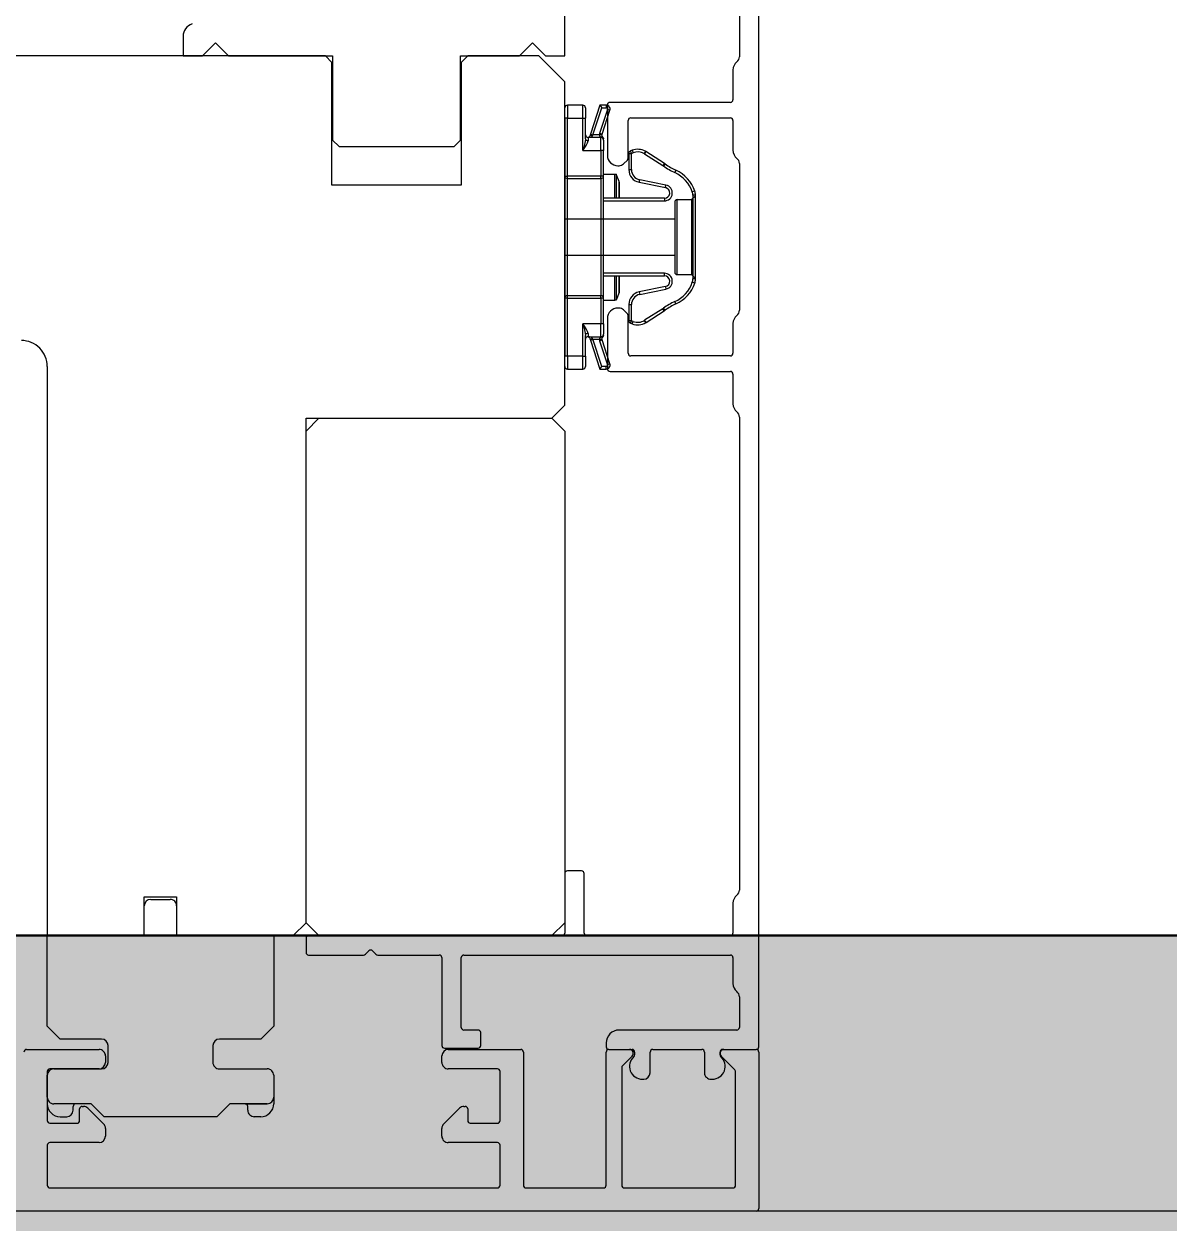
# Model space of a CAD drawing. Header units: centimetres. Extents: x 0.3 to 84.3, y 0.3 to 59.7.
# Drawn here: x 52.6664 to 52.8434, y 16.0696 to 16.2549 of the extents above; entities that cross this region are included whole.
import ezdxf

# ---------------------------------------------------------------- set-up
doc = ezdxf.new("R2010")
doc.units = ezdxf.units.CM
for name, pattern in [('AUSGEZOGEN', [0]), ('LINIE_23', [0.79, 0.4, -0.13, 0, -0.13, 0, -0.13]), ('PHANTOM', [63.50000000000001, 31.75, -6.35, 6.35, -6.35, 6.35, -6.35]), ('PUNKT', [6.35, 0, -6.35]), ('RAND', [44.449999999999996, 12.7, -6.35, 12.7, -6.35, 0, -6.35]), ('VERDECKT', [9.524999999999999, 6.35, -3.175])]:
    doc.linetypes.add(name, pattern=pattern)
for name, color, linetype, lineweight in [('Bauachsen grob', 7, 'RAND', 25), ('Bodenplatte', 7, 'AUSGEZOGEN', 35), ('Decke', 7, 'AUSGEZOGEN', 35), ('Fenster', 7, 'AUSGEZOGEN', 35), ('Wand Beton bewehrt', 7, 'AUSGEZOGEN', 35)]:
    doc.layers.add(name, color=color, linetype=linetype, lineweight=lineweight)

msp = doc.modelspace()

# ---------------------------------------------------------------- hatches: boundary and pattern name
at = {"layer": 'Bodenplatte', "linetype": 'AUSGEZOGEN', "lineweight": 25, "true_color": 0xe0ffe0}
msp.add_hatch(color=254, dxfattribs=at).paths.add_polyline_path([(31.65999929904939, 16.11399973863363), (31.65999929904939, 15.95399974220991), (62.71999860480428, 15.95399974220991), (62.71999860480428, 16.11399973863363)])

# ---------------------------------------------------------------- linework, layer by layer
at = {"layer": 'Bauachsen grob', "color": 32, "linetype": 'LINIE_23', "lineweight": 50, "true_color": 0xc36e14}
msp.add_line((21.96399951577186, 16.11399973863363), (72.41599838808173, 16.11399973863363), dxfattribs=at)
at = {"layer": 'Bodenplatte', "color": 92, "linetype": 'VERDECKT', "lineweight": 35, "true_color": 0x00c600}
msp.add_line((62.71999860480428, 16.11399973863363), (31.65999929904939, 16.11399973863363), dxfattribs=at)
at = {"layer": 'Decke', "color": 92, "linetype": 'PHANTOM', "lineweight": 35, "true_color": 0x00c600}
msp.add_line((31.65999929904939, 16.11399973863363), (62.71999860480428, 16.11399973863363), dxfattribs=at)
at = {"layer": 'Fenster', "color": 7, "linetype": 'AUSGEZOGEN', "lineweight": 25}
for p, q in [((52.74999725111829, 16.24999901533592), (52.74999732069445, 16.28999901444177)), ((52.77999690115323, 16.09679896631606), (52.77999723651041, 16.28959896230154)), ((52.77697950996814, 16.27659896784108), (52.77699716739033, 16.24987359151151)), ((52.69099725772072, 16.25303670904619), (52.69099725243713, 16.24999911796076)), ((52.69399725237004, 16.24999911274253), (52.69599725580415, 16.25199910921901)), ((52.69599725580415, 16.25199910921901), (52.69799725228063, 16.24999910578495)), ((52.74299725127474, 16.2499990275117), (52.74499725470886, 16.25199902398822)), ((52.74499725470886, 16.25199902398822), (52.74699725118534, 16.24999902055415)), ((52.71299725194535, 16.2499990797021), (52.63399725438892, 16.24999921729637)), ((52.69099725243713, 16.24999911796076), (52.69399725237004, 16.24999911274253)), ((52.69799725228063, 16.24999910578495), (52.71409725192074, 16.24999907778052)), ((52.71399725018358, 16.24899907798499), (52.71299725194535, 16.2499990797021)), ((52.71409725192074, 16.24999907778052), (52.71409722930849, 16.23699907807109)), ((52.73389722886592, 16.23699904363089), (52.73389725147818, 16.24999904334027)), ((52.73389725147818, 16.24999904334027), (52.74299725127474, 16.2499990275117)), ((52.73499725145361, 16.2499990414352), (52.73399724973653, 16.24899904319691)), ((52.74599725143811, 16.24999902224581), (52.73499725145361, 16.2499990414352)), ((52.74999724439108, 16.24599901535735), (52.74599725143811, 16.24999902224581)), ((52.74699725118534, 16.24999902055415), (52.74999725111829, 16.24999901533592)), ((52.71399721713491, 16.22999907840977), (52.71399725018358, 16.24899907798499)), ((52.73399724973653, 16.24899904319691), (52.73399721668783, 16.22999904362164)), ((52.77599716385753, 16.2478242031389), (52.77599715587763, 16.24322420324175)), ((52.74999715742086, 16.19599901636043), (52.74999724439108, 16.24599901535735)), ((52.75039715645872, 16.24239092779785), (52.75039715297062, 16.24039092784256)), ((52.75279715640505, 16.24239092361213), (52.75039715645872, 16.24239092779785)), ((52.75279715291696, 16.24039092365684), (52.75279715640505, 16.24239092361213)), ((52.75542321486657, 16.24239091903214), (52.75396746430354, 16.23791462893451)), ((52.7563971563246, 16.24239091733353), (52.75542321486657, 16.24239091903214)), ((52.75542321486657, 16.24239091903214), (52.75571375047934, 16.24199091853443)), ((52.7563971563246, 16.24239091733353), (52.75639715562698, 16.24199091734249)), ((52.75659714667974, 16.24242423699407), (52.75659713310542, 16.2346242372119)), ((52.77559715519268, 16.24282420394457), (52.75699714736636, 16.24282423628884)), ((52.74999715297955, 16.24039092854023), (52.74999715577003, 16.24199092850445)), ((52.75319715569853, 16.24199092292342), (52.75319715290802, 16.24039092295925)), ((52.75434785402787, 16.2377909210105), (52.75571375047934, 16.24199091853443)), ((52.75658735014034, 16.24172906338491), (52.75537857599061, 16.23801220151713)), ((52.75571375047934, 16.24199091853443), (52.75639715562698, 16.24199091734249)), ((52.75575896571494, 16.23788849359312), (52.75696773986466, 16.24160535546089)), ((52.75696773986466, 16.24160535546089), (52.75658735014034, 16.24172906338491)), ((52.74999715297955, 16.24039092854023), (52.74999713732376, 16.23141428959189)), ((52.75039715297062, 16.24039092784256), (52.74999715297955, 16.24039092854023)), ((52.75039713731481, 16.23141428889431), (52.75039715297062, 16.24039092784256)), ((52.75039715297062, 16.24039092784256), (52.75279715291696, 16.24039092365684)), ((52.75279714419666, 16.23539092376859), (52.75279715291696, 16.24039092365684)), ((52.75279715291696, 16.24039092365684), (52.75319715290802, 16.24039092295925)), ((52.7531971473076, 16.23717977741299), (52.75319715290802, 16.24039092295925)), ((52.7597971322764, 16.23418991706567), (52.75979714244247, 16.24002423151019)), ((52.76019714313118, 16.24042423080369), (52.77559715101813, 16.24042420397214)), ((52.77599715031155, 16.24002420328352), (52.77599714228891, 16.23542420338626)), ((52.71409722930849, 16.23699907807109), (52.71509722754675, 16.23599907635408)), ((52.73289722714885, 16.2359990453927), (52.73389722886592, 16.23699904363089)), ((52.75315466596584, 16.23677771789903), (52.75305705485668, 16.23633128565984)), ((52.7531971473076, 16.23717977741299), (52.75315466596584, 16.23677771789903)), ((52.75351218491321, 16.23654658481646), (52.75359714677868, 16.23688163432508)), ((52.75359714766691, 16.23739092232868), (52.75359714677868, 16.23688163432508)), ((52.75559714762221, 16.23739091884059), (52.75359714766691, 16.23739092232868)), ((52.75396746430354, 16.23791462893451), (52.75388700177399, 16.23766721455359)), ((52.75396746430354, 16.23791462893451), (52.75434785402787, 16.2377909210105)), ((52.75426739171407, 16.2376672138902), (52.75434785402787, 16.2377909210105)), ((52.75533978242463, 16.2377909192805), (52.75434785402787, 16.2377909210105)), ((52.75573956893194, 16.23777785247476), (52.75533978242463, 16.2377909192805)), ((52.75533978242463, 16.2377909192805), (52.75534350784849, 16.23773715101461)), ((52.75534350784849, 16.23773715101461), (52.75537785715971, 16.23765525556018)), ((52.75537785715971, 16.23765525556018), (52.75545895608226, 16.23756746216432)), ((52.75575896571494, 16.23788849359312), (52.75537857599061, 16.23801220151713)), ((52.75545895608226, 16.23756746216432), (52.75559714778406, 16.23748373907092)), ((52.75559714413407, 16.23539091888529), (52.75559714762221, 16.23739091884059)), ((52.75559714778406, 16.23748373907092), (52.75559714762221, 16.23739091884059)), ((52.75559918486112, 16.23748411296775), (52.75570510224291, 16.23749365208633)), ((52.75570510224291, 16.23749365208633), (52.75579205742506, 16.23748529752302)), ((52.75574143159699, 16.23772408421214), (52.75573956893194, 16.23777785247476)), ((52.75575860618118, 16.23764218878769), (52.75574143159699, 16.23772408421214)), ((52.7557991555659, 16.23755439546249), (52.75575860618118, 16.23764218878769)), ((52.75579205742506, 16.23748529752302), (52.75588828482935, 16.23745085641531)), ((52.7558682513438, 16.23747067248965), (52.7557991555659, 16.23755439546249)), ((52.75588828482935, 16.23745085641531), (52.75595284986716, 16.23735952280345)), ((52.75595284986716, 16.23735952280345), (52.75598556514415, 16.2372721183554)), ((52.75598556514415, 16.2372721183554), (52.7559971366347, 16.23717947198007)), ((52.75599714691563, 16.23699091815188), (52.75599714412517, 16.23539091818766)), ((52.75599714691563, 16.23699091815188), (52.75599714723941, 16.23717655861274)), ((52.71509722754675, 16.23599907635408), (52.73289722714885, 16.2359990453927)), ((52.75294376345266, 16.23590489223853), (52.75279714419666, 16.23539092376859)), ((52.75279714419666, 16.23539092376859), (52.75309038166287, 16.23581923052857)), ((52.75279714419666, 16.23539092376859), (52.75559714413407, 16.23539091888529)), ((52.75305705485668, 16.23633128565984), (52.75294376345266, 16.23590489223853)), ((52.75309038166287, 16.23581923052857), (52.75331696360325, 16.23617455814911)), ((52.75331696360325, 16.23617455814911), (52.75351218491321, 16.23654658481646)), ((52.75559714413407, 16.23539091888529), (52.75559713719861, 16.23141427982519)), ((52.75599714412517, 16.23539091818766), (52.75559714413407, 16.23539091888529)), ((52.75599713718967, 16.2314142791276), (52.75599714412517, 16.23539091818766)), ((52.75989714908549, 16.23493367618999), (52.75989714470311, 16.2324209416212)), ((52.75989714908549, 16.23493367618999), (52.76029714907654, 16.23493367549236)), ((52.76041772781663, 16.235405296517), (52.7601577046884, 16.23530858248819)), ((52.76029714907654, 16.23493367549236), (52.7601577046884, 16.23530858248819)), ((52.76029714469419, 16.23242094092357), (52.76029714907654, 16.23493367549236)), ((52.76029714907654, 16.23493367549236), (52.76055717220476, 16.23503038952127)), ((52.76041772781663, 16.235405296517), (52.76055717220476, 16.23503038952127)), ((52.76042806955456, 16.23540917560495), (52.76056958229031, 16.23503504442683)), ((52.76245417259312, 16.23525594491062), (52.76225800148907, 16.23490735218152)), ((52.76254791920748, 16.23519976224484), (52.76233299878055, 16.23486240604889)), ((52.76538979210626, 16.23338928256804), (52.76254791920748, 16.23519976224484)), ((52.7590900239888, 16.23331712611217), (52.75967997449814, 16.2339070745637)), ((52.76233299878055, 16.23486240604889), (52.76517487167937, 16.23305192637208)), ((52.76538979210626, 16.23338928256804), (52.76517487167937, 16.23305192637208)), ((52.76552325955824, 16.23329641742525), (52.7652816456409, 16.2329776342579)), ((52.7769971386923, 16.2333748115349), (52.77699709910939, 16.21067359234872)), ((52.74999713732376, 16.23141428959189), (52.74999710445399, 16.21256753963016)), ((52.74999713732376, 16.23141428959189), (52.75039713731481, 16.23141428889431)), ((52.75559713719861, 16.23141427982519), (52.75039713731481, 16.23141428889431)), ((52.75039713668273, 16.23105185139503), (52.75039713731481, 16.23141428889431)), ((52.75599713718967, 16.2314142791276), (52.75559713719861, 16.23141427982519)), ((52.7555971365665, 16.23105184232595), (52.75559713719861, 16.23141427982519)), ((52.75599710431987, 16.21256752916588), (52.75599713718967, 16.2314142791276)), ((52.75599713775934, 16.23174091826923), (52.7577475378846, 16.23174091521646)), ((52.75774753134434, 16.22799088661932), (52.7577475378846, 16.23174091521646)), ((52.75778419578231, 16.23174091515248), (52.7578371493098, 16.23174091506012)), ((52.7578371493098, 16.23174091506012), (52.75789045202283, 16.23174091496722)), ((52.75789045202283, 16.23174091496722), (52.75791826568737, 16.2317409149187)), ((52.75793547640455, 16.23174091488864), (52.75793546986431, 16.22799088629159)), ((52.75793547640455, 16.23174091488864), (52.75796037343434, 16.2317409148452)), ((52.75838507419507, 16.23057405276314), (52.75796037343434, 16.2317409148452)), ((52.75819713027919, 16.23302423445721), (52.75838291671262, 16.23302423413316)), ((52.75989714470311, 16.2324209416212), (52.76029714469419, 16.23242094092357)), ((52.76717382226634, 16.23232008747391), (52.76701080657324, 16.23195481240401)), ((52.73399721668783, 16.22999904362164), (52.71399721713491, 16.22999907840977)), ((52.75039710507714, 16.21292997643182), (52.75039713668273, 16.23105185139503)), ((52.75039713668273, 16.23105185139503), (52.7555971365665, 16.23105184232595)), ((52.7555971365665, 16.23105184232595), (52.75559710496088, 16.2129299673627)), ((52.75838506968989, 16.22799088550737), (52.75838507419507, 16.23057405276314)), ((52.75839713555133, 16.23050564871492), (52.75839713116545, 16.22799088548637)), ((52.76149840538043, 16.23046108946306), (52.76157815323602, 16.23085305919708)), ((52.76149840538043, 16.23046108946306), (52.76556260925688, 16.22963421045747)), ((52.7656423571125, 16.23002618019146), (52.76157815323602, 16.23085305919708)), ((52.76556260925688, 16.22963421045747), (52.7656423571125, 16.23002618019146)), ((52.76539713100896, 16.22799087327794), (52.75599713121909, 16.22799088967213)), ((52.75599713052143, 16.22759088968105), (52.76539713031133, 16.22759087328696)), ((52.76539713100896, 16.22799087327794), (52.76539713031133, 16.22759087328696)), ((52.76739711038434, 16.21619085139633), (52.76739713061541, 16.22779085113703)), ((52.76739713061541, 16.22779085113703), (52.76959713056625, 16.2277908473001)), ((52.76959713056625, 16.2277908473001), (52.76959711033519, 16.2161908475594)), ((52.76959713056625, 16.2277908473001), (52.77019713159923, 16.22839084624025)), ((52.77009361493825, 16.22910364283976), (52.76971431830651, 16.22897662292798)), ((52.76979713174369, 16.22846854049044), (52.7697971091488, 16.21551316999235)), ((52.77019713173475, 16.22846853979281), (52.76979713174369, 16.22846854049044)), ((52.77019710913986, 16.21551316929472), (52.77019713173475, 16.22846853979281)), ((52.76699712992675, 16.22739085184362), (52.76699711109092, 16.21659085208499)), ((52.74999712577219, 16.22479088155065), (52.76699712539219, 16.22479085190171)), ((52.74999711600548, 16.21919088167584), (52.76699711562546, 16.2191908520269)), ((52.76539711077795, 16.2163909022182), (52.75599711098806, 16.21639091861234)), ((52.76539711008033, 16.21599090222717), (52.76539711077795, 16.2163909022182)), ((52.75599711029045, 16.21599091862131), (52.76539711008033, 16.21599090222717)), ((52.7577475038755, 16.21224091565232), (52.75774751041571, 16.2159909155685)), ((52.75793544893567, 16.21599091524072), (52.75793544239545, 16.21224091532454)), ((52.75838504425609, 16.21340777588184), (52.75838504876123, 16.2159909144566)), ((52.75839711023682, 16.21599091443555), (52.75839710585097, 16.21347617988795)), ((52.76739711038434, 16.21619085139633), (52.76959711033519, 16.2161908475594)), ((52.76959711033519, 16.2161908475594), (52.77019710927532, 16.21559084652636)), ((52.77009357862269, 16.21487803225396), (52.76971428473505, 16.21500506035973)), ((52.77019710913986, 16.21551316929472), (52.7697971091488, 16.21551316999235)), ((52.75039710444504, 16.21256753893254), (52.75039710507714, 16.21292997643182)), ((52.75559710496088, 16.2129299673627), (52.75039710507714, 16.21292997643182)), ((52.7555971043288, 16.21256752986342), (52.75559710496088, 16.2129299673627)), ((52.75838504425609, 16.21340777588184), (52.75796033942525, 16.21224091528111)), ((52.76556277441897, 16.21434565944265), (52.76149837583204, 16.21351875558626)), ((52.76149837583204, 16.21351875558626), (52.7615781223204, 16.21312678557415)), ((52.7615781223204, 16.21312678557415), (52.76564252090736, 16.21395368943045)), ((52.76556277441897, 16.21434565944265), (52.76564252090736, 16.21395368943045)), ((52.74999710445399, 16.21256753963016), (52.74999708879825, 16.20359092936279)), ((52.75039710444504, 16.21256753893254), (52.74999710445399, 16.21256753963016)), ((52.75039708878931, 16.2035909286652), (52.75039710444504, 16.21256753893254)), ((52.75039710444504, 16.21256753893254), (52.7555971043288, 16.21256752986342)), ((52.7555971043288, 16.21256752986342), (52.75559709739338, 16.20859091948433)), ((52.75599710431987, 16.21256752916588), (52.7555971043288, 16.21256752986342)), ((52.75599709738444, 16.20859091878674), (52.75599710431987, 16.21256752916588)), ((52.75599710375023, 16.21224091870513), (52.7577475038755, 16.21224091565232)), ((52.75783711530069, 16.21224091549602), (52.75778416177319, 16.21224091558842)), ((52.75789041801374, 16.21224091540308), (52.75783711530069, 16.21224091549602)), ((52.75791823167829, 16.21224091535455), (52.75789041801374, 16.21224091540308)), ((52.75796033942525, 16.21224091528111), (52.75793544239547, 16.21224091532454)), ((52.75838287844572, 16.21102423450571), (52.75819709201227, 16.21102423482798)), ((52.7598971083186, 16.2115589090135), (52.75989710393963, 16.2090481348178)), ((52.7598971083186, 16.2115589090135), (52.76029710830964, 16.21155890831592)), ((52.76029710393067, 16.20904813412022), (52.76029710830964, 16.21155890831592)), ((52.76516971519683, 16.21092596845993), (52.7623442069144, 16.20912592808941)), ((52.76538463444698, 16.21058861151428), (52.76516971519683, 16.21092596845993)), ((52.76551908643447, 16.21068222262393), (52.76527727678681, 16.21100085734761)), ((52.76717379814241, 16.21166168714713), (52.76701078429035, 16.21202696303863)), ((52.75659708927242, 16.20942423763936), (52.75659707571205, 16.20162423785719)), ((52.75967993316, 16.21014138956293), (52.759089984703, 16.21073134006674)), ((52.75979707982393, 16.20402423220885), (52.75979708995432, 16.20985854665342)), ((52.76029710393067, 16.20904813412022), (52.75989710393963, 16.2090481348178)), ((52.76015760296463, 16.20867324817314), (52.76029710393067, 16.20904813412022)), ((52.76055729971216, 16.20895131117132), (52.76029710393067, 16.20904813412022)), ((52.76041779874608, 16.20857642522429), (52.76055729971216, 16.20895131117132)), ((52.76042793622418, 16.20857262163658), (52.76056946468589, 16.20894674686611)), ((52.76252164451009, 16.20876527016189), (52.76231422159082, 16.20910728730392)), ((52.76255912616456, 16.20878857114376), (52.7623442069144, 16.20912592808941)), ((52.76255912616456, 16.20878857114376), (52.76538463444698, 16.21058861151428)), ((52.75279708873568, 16.20359092447948), (52.75279709745595, 16.20859092436772)), ((52.75559709739338, 16.20859091948433), (52.75279709745595, 16.20859092436772)), ((52.7530681509679, 16.20819573652875), (52.75279709745595, 16.20859092436772)), ((52.75279709745595, 16.20859092436772), (52.75293262372948, 16.20811669929185)), ((52.75293262372948, 16.20811669929185), (52.75305692179125, 16.20765089493016)), ((52.75305692179125, 16.20765089493016), (52.75316274522304, 16.20715673500968)), ((52.75331674803929, 16.20780756597442), (52.7530681509679, 16.20819573652875)), ((52.75316274522304, 16.20715673500968), (52.75319709432716, 16.20680206932807)), ((52.75352839590834, 16.20739576582533), (52.75331674803929, 16.20780756597442)), ((52.75359709483817, 16.20710021102073), (52.75352839590834, 16.20739576582533)), ((52.75359709483817, 16.20710021102073), (52.75359709394996, 16.20659092301717)), ((52.75559709390527, 16.20659091952902), (52.75559709739338, 16.20859091948433)), ((52.75599709738444, 16.20859091878674), (52.75559709739338, 16.20859091948433)), ((52.75599709738444, 16.20859091878674), (52.75599709459394, 16.20699091882247)), ((52.76015760296463, 16.20867324817314), (52.76041779874608, 16.20857642522429)), ((52.77599709567286, 16.20862420397607), (52.77599708769301, 16.20402420407891)), ((52.75319708872674, 16.20359092378185), (52.75319709432716, 16.20680206932807)), ((52.75359709394996, 16.20659092301717), (52.75559709390527, 16.20659091952902)), ((52.75388694709331, 16.20631462978122), (52.75396740875986, 16.20606721511968)), ((52.75396740875986, 16.20606721511968), (52.75434779891571, 16.20619092171683)), ((52.75396740875986, 16.20606721511968), (52.75542314370907, 16.20159091994415)), ((52.75434779891571, 16.20619092171683), (52.75426733703341, 16.20631462911779)), ((52.75434779891571, 16.20619092171683), (52.75533972731242, 16.20619091998683)), ((52.75571368071709, 16.2019909194285), (52.75434779891571, 16.20619092171683)), ((52.7553434572006, 16.20624470913986), (52.75533972731242, 16.20619091998683)), ((52.75533972731242, 16.20619091998683), (52.75573951386534, 16.20620398539809)), ((52.75537783775346, 16.20632663827146), (52.7553434572006, 16.20624470913986)), ((52.75545106286925, 16.20640790291209), (52.75537783775346, 16.20632663827146)), ((52.75537852010654, 16.20596963761487), (52.75575891026239, 16.2060933442121)), ((52.75537852010654, 16.20596963761487), (52.75658728129144, 16.20225277153076)), ((52.75553505430737, 16.20646613365371), (52.75545106286925, 16.20640790291209)), ((52.75559709374338, 16.20649809929865), (52.75553505430737, 16.20646613365371)), ((52.75559709390527, 16.20659091952902), (52.75559709374338, 16.20649809929865)), ((52.75570505056559, 16.2064881859189), (52.75559913091666, 16.206497725377)), ((52.75579200376436, 16.20649654024296), (52.75570505056559, 16.2064881859189)), ((52.75573951386534, 16.20620398539809), (52.75574137885632, 16.20625777455435)), ((52.75574137885632, 16.20625777455435), (52.75575856920418, 16.20633970371596)), ((52.75575856920418, 16.20633970371596), (52.75579518183295, 16.20642096842039)), ((52.7569676714473, 16.20237647812797), (52.75575891026239, 16.2060933442121)), ((52.75588823090332, 16.20653098093881), (52.75579200376436, 16.20649654024296)), ((52.75579518183295, 16.20642096842039), (52.75583717760281, 16.20647919923527)), ((52.75583717760281, 16.20647919923527), (52.75586819734852, 16.2065111649341)), ((52.75586819734869, 16.20651116493428), (52.75588823090332, 16.20653098093881)), ((52.75595681386969, 16.20663034533181), (52.75588823090332, 16.20653098093881)), ((52.75599208659008, 16.20674218336117), (52.75595681386969, 16.20663034533181)), ((52.75599708365532, 16.20680236499434), (52.75599208659008, 16.20674218336117)), ((52.75599709427016, 16.20680527836171), (52.75599709459394, 16.20699091882247)), ((52.74999708600777, 16.20199092939857), (52.74999708879825, 16.20359092936279)), ((52.75039708878931, 16.2035909286652), (52.74999708879825, 16.20359092936279)), ((52.75039708878931, 16.2035909286652), (52.75039708530122, 16.2015909287099)), ((52.75279708873568, 16.20359092447948), (52.75039708878931, 16.2035909286652)), ((52.75279708524758, 16.20159092452419), (52.75279708873568, 16.20359092447948)), ((52.75279708873568, 16.20359092447948), (52.75319708872674, 16.20359092378185)), ((52.75319708872674, 16.20359092378185), (52.75319708593624, 16.20199092381759)), ((52.77559708700804, 16.20362420478173), (52.76019707912107, 16.20362423152397)), ((52.66999716976872, 16.20199915558328), (52.66999701634756, 16.11399915755033)), ((52.75039708530122, 16.2015909287099), (52.75279708524758, 16.20159092452419)), ((52.75542314370907, 16.20159091994415), (52.75571368071709, 16.2019909194285)), ((52.75542314370907, 16.20159091994415), (52.7563970851671, 16.20159091824553)), ((52.75639708586472, 16.20199091823661), (52.75571368071709, 16.2019909194285)), ((52.7563970851671, 16.20159091824553), (52.75639708586472, 16.20199091823661)), ((52.7569676714473, 16.20237647812797), (52.75658728129144, 16.20225277153076)), ((52.75699707500713, 16.20122423717085), (52.77559708283346, 16.20122420480935)), ((52.77599708212691, 16.20082420412063), (52.77599707410424, 16.19622420422348)), ((52.74799715398675, 16.19399901988764), (52.74999715742086, 16.19599901636043)), ((52.77699707050762, 16.19417481237207), (52.77699694331117, 16.12104836128601)), ((52.70999701904164, 16.11599908779922), (52.70999715471521, 16.19399908605569)), ((52.70999715135737, 16.19199908608029), (52.71199715479148, 16.19399908255677)), ((52.70999715471521, 16.19399908605569), (52.74799715398675, 16.19399901988764)), ((52.71199715479148, 16.19399908255677), (52.74799715398675, 16.19399901993825)), ((52.74799715398675, 16.19399901993825), (52.74999715046324, 16.19199901650409)), ((52.70999701916262, 16.11599908777916), (52.70999715135737, 16.19199908608029)), ((52.74999715046324, 16.19199901650409), (52.74999701826849, 16.11599901820296)), ((52.75259694866406, 16.12399901350182), (52.75039694871322, 16.12399901732852)), ((52.74999694802636, 16.12359901803325), (52.74999693202383, 16.11439901823892)), ((52.75299693195681, 16.11439901302065), (52.75299694795932, 16.12359901281502)), ((52.68499701601226, 16.11399913138949), (52.68499702647659, 16.11999913125538)), ((52.68499702647659, 16.11999913125538), (52.68999702636633, 16.11999912253514)), ((52.68999702636633, 16.11999912253514), (52.68999701612197, 16.11399912266925)), ((52.68499701584734, 16.11399913138949), (52.68499702384864, 16.11859913128065)), ((52.68599702556567, 16.11959912951889), (52.68749702553214, 16.11959912690977)), ((52.68749702553214, 16.11959912690977), (52.68899702549862, 16.11959912430062)), ((52.68999702373689, 16.11859912258361), (52.68999701573559, 16.11399912269244)), ((52.77599693977835, 16.11899897291337), (52.77599693179933, 16.11439897301625)), ((52.70799701560753, 16.11399909132652), (52.70999701904164, 16.11599908779922)), ((52.71199701563911, 16.11399908434501), (52.70999701916262, 16.11599908777916)), ((52.74999701826849, 16.11599901820296), (52.7479970148344, 16.11399902172648)), ((52.66999699182566, 16.0999991578326), (52.66999701618266, 16.11399915750426)), ((52.66999701634756, 16.11399915755033), (52.68499701601226, 16.11399913138949)), ((52.66999701618266, 16.11399915750426), (52.68499701584734, 16.11399913138949)), ((52.68999701612197, 16.11399912266925), (52.70799701560753, 16.11399909132652)), ((52.68999701573559, 16.11399912269244), (52.70499701540032, 16.1139990966251)), ((52.70499701540032, 16.1139990966251), (52.70499699105397, 16.09999909695344)), ((52.70999693152649, 16.11359908783293), (52.70999692769981, 16.11139908788209)), ((52.74959693133702, 16.1139990189436), (52.71039693221329, 16.1139990871282)), ((52.7479970148344, 16.11399902172648), (52.71199701563911, 16.11399908434501)), ((52.77559693111249, 16.11399897371907), (52.75339693125211, 16.11399901233381)), ((52.7103969269951, 16.11099908719535), (52.71890697598587, 16.11099907239286)), ((52.71918981889581, 16.11111622918579), (52.71971408519004, 16.11164049365625)), ((52.72027977060234, 16.11164049267227), (52.72080403501738, 16.11111622643343)), ((52.72108687752993, 16.11099906860118), (52.73059684397641, 16.11099905205952)), ((52.73439684389149, 16.11099904544972), (52.77559692589345, 16.11099897378613)), ((52.7309968432717, 16.11059905137268), (52.73099681961582, 16.09699905113262)), ((52.73399682441909, 16.09979904585175), (52.73399684320469, 16.11059904615445)), ((52.77599692518875, 16.11059897309742), (52.77599691820973, 16.10659897318683)), ((52.77699691461311, 16.10454958133542), (52.77699690634989, 16.09979897146723)), ((52.67199698830139, 16.09799915439549), (52.66999699182566, 16.0999991578326)), ((52.70499699105397, 16.09999909695344), (52.70299698762062, 16.09799910047396)), ((52.67839698813588, 16.09799914325577), (52.67199698830139, 16.09799915439549)), ((52.70299698762062, 16.09799910047396), (52.69659698778608, 16.09799911159858)), ((52.7365968236652, 16.09939904133826), (52.73439682371438, 16.09939904516491)), ((52.7369968194817, 16.09699904069612), (52.7369968229605, 16.09899904065142)), ((52.77659690566306, 16.09939897217192), (52.75839690604038, 16.09939900382915)), ((52.66679698585033, 16.09639916487303), (52.67799698559998, 16.09639914539166)), ((52.6793969818502, 16.09439914160794), (52.67939698637264, 16.09699914153876)), ((52.69559698607053, 16.09699911336038), (52.69559698154808, 16.09439911342961)), ((52.73139681891109, 16.09659905044569), (52.73659681879489, 16.09659904140081)), ((52.73199693271671, 16.09639905146396), (52.74319693246636, 16.09639903198263)), ((52.74359693176165, 16.09599903129579), (52.74359689592993, 16.07539903216626)), ((52.75639690260624, 16.09739900735263), (52.75639690156262, 16.09679900736606)), ((52.75639697850624, 16.07539900990173), (52.756397014338, 16.09599900863337)), ((52.75679690085791, 16.09639900667922), (52.76039690077742, 16.0963990004173)), ((52.7567970150248, 16.09639900792864), (52.75999701495326, 16.09639900236253)), ((52.76079690007274, 16.09599899973046), (52.76079689935759, 16.0955878541216)), ((52.763196894453, 16.09279899562749), (52.76319690001908, 16.09599899555592)), ((52.76359690070592, 16.09639899485119), (52.77119690053602, 16.09639898163178)), ((52.77159689983131, 16.09599898094494), (52.77159689426523, 16.09279898101645)), ((52.77399689906252, 16.09558783116146), (52.77399689977767, 16.09599897677031)), ((52.77439690046448, 16.09639897606567), (52.77959690046643, 16.0963989670207)), ((52.77459701462693, 16.09639897777516), (52.77959701451513, 16.09639896907811)), ((52.77999701381043, 16.09599896839136), (52.77999697171683, 16.07179896812436)), ((52.67899698383823, 16.09539914367465), (52.67899698209879, 16.094399143697)), ((52.73099692926026, 16.09439905324808), (52.73099693099965, 16.09539905322568)), ((52.76042127723089, 16.09537473757878), (52.75879700994648, 16.09375047594495)), ((52.77622127331449, 16.09332618281255), (52.7741727487861, 16.09537471446734)), ((52.66999697986483, 16.09299915938291), (52.66999696664541, 16.08539918740458)), ((52.6699969727423, 16.08899915809353), (52.6699969786563, 16.09239915800309)), ((52.67799698038176, 16.09339914545872), (52.67039698055166, 16.09339915867822)), ((52.67099698037333, 16.09339915624137), (52.67839698013314, 16.0933991433697)), ((52.69659697978632, 16.0933991117126), (52.70399697954614, 16.09339909884098)), ((52.70499697778437, 16.09239909712392), (52.70499697187039, 16.08899909721431)), ((52.73959692732861, 16.09339903831151), (52.73199692749849, 16.09339905153102)), ((52.7399969134045, 16.08539906564638), (52.73999692662393, 16.09299903762472)), ((52.75879700994648, 16.09375047594495), (52.75879697802586, 16.0753990057272)), ((52.7763969780592, 16.07539897511365), (52.77639700850389, 16.09290191844762)), ((52.76199689274043, 16.09179899773713), (52.76219689273593, 16.0917989973892)), ((52.77259689250346, 16.09179897929944), (52.77279689249903, 16.09179897895151)), ((52.6699969727423, 16.08899915807911), (52.66999697100292, 16.08799915811587)), ((52.70499697187039, 16.0889990971999), (52.70499697013098, 16.08799909723666)), ((52.67439697085977, 16.08799915046252), (52.67099697098055, 16.08799915637647)), ((52.6739969708687, 16.08799915115829), (52.67099697098055, 16.08799915637647)), ((52.67399696912931, 16.08699915118065), (52.67399697017294, 16.08759915116721)), ((52.67679697080611, 16.08799914628789), (52.6739969708687, 16.08799915115829)), ((52.67499696648886, 16.08539917870758), (52.67499696961973, 16.08719915083002)), ((52.67539697030656, 16.08759915012529), (52.67558275670831, 16.0875991498021)), ((52.67628986296424, 16.08730625535991), (52.67870407234984, 16.08489203757572)), ((52.67879696728262, 16.08599914285383), (52.67679697080611, 16.08799914628789)), ((52.69819697032779, 16.08799910906464), (52.69619696689369, 16.08599911258811)), ((52.70099697026518, 16.08799910419435), (52.69819697032779, 16.08799910906464)), ((52.70059697027414, 16.08799910489006), (52.70399697015336, 16.08799909897607)), ((52.70099696852581, 16.0869991042167), (52.70099696956945, 16.08759910420327)), ((52.70399697015336, 16.08799909897607), (52.70099697026518, 16.08799910419435)), ((52.7312898059358, 16.08489194610788), (52.73370402371999, 16.08730615549348)), ((52.73441113099484, 16.08759904747576), (52.73459691739661, 16.08759904715266)), ((52.73499691669191, 16.08719904646582), (52.73499691356103, 16.08539907434342)), ((52.6703969659407, 16.08499918671778), (52.67459696580204, 16.08499917941226)), ((52.6719969674794, 16.08599915468176), (52.67299696741222, 16.0859991529424)), ((52.68749696708815, 16.08599912772102), (52.67879696728262, 16.08599914285383)), ((52.69619696689369, 16.08599911258811), (52.68749696708815, 16.08599912772102)), ((52.70299696669688, 16.08599910076023), (52.70199696676404, 16.08599910249964)), ((52.73539691285632, 16.08499907365659), (52.73959691271767, 16.08499906635112)), ((52.67899696433217, 16.08418493030086), (52.67899696226962, 16.0829991439121)), ((52.73099690943103, 16.08299905346321), (52.73099691149362, 16.08418483985197)), ((52.6699969600356, 16.0815991595981), (52.66999694925131, 16.07539916018632)), ((52.67799696055255, 16.0819991456739), (52.67039696072243, 16.08199915889336)), ((52.73959690749943, 16.08199903852669), (52.73199690766928, 16.08199905174615)), ((52.73999689601042, 16.07539903842813), (52.73999690679472, 16.08159903783985)), ((52.67039694853724, 16.07499915949952), (52.73959689533291, 16.07499903913285)), ((52.74399689522522, 16.07499903147946), (52.75599697781941, 16.07499901060647)), ((52.75919697732117, 16.07499900504041), (52.77599697737234, 16.07499897581834)), ((52.77959697103004, 16.07139896882909), (52.63039686031644, 16.0713992283484)), ((55.69439876117821, 16.07140019806525), (52.77959697103096, 16.07139950398455))]:
    msp.add_line(p, q, dxfattribs=at)
for centre, radius, start, end in [((52.69299725767602, 16.25303670556736), 0.001999999955295141, 107.9999003391942, 179.9999003422677), ((52.7759971674127, 16.24987359324623), 0.000999999977648997, 307.9797730510247, 359.9999006059323), ((52.77759716382174, 16.24782420036326), 0.001599999964234592, 127.979773051197, 179.9999006095993), ((52.7503971557611, 16.24199092780676), 0.0003999999910593043, 89.99990007256746, 179.9999003422677), ((52.75279715570747, 16.24199092362104), 0.000399999991059303, 359.9999003422677, 89.99990007154969), ((52.75639715527817, 16.24179091734694), 0.0005999999865889515, 341.9847682079691, 89.99990007324598), ((52.75699714667078, 16.24242423629775), 0.0003999999910625775, 89.99990036568738, 179.9999002691513), ((52.77559715588662, 16.24322420393554), 0.0003999999910534824, 269.9999006058828, 359.9999006059323), ((52.75639715527817, 16.24179091734694), 0.0001999999955296563, 341.9847682085016, 89.99990007256746), ((52.76019714243355, 16.2400242308126), 0.0003999999910607585, 89.99990007256746, 179.999900072004), ((52.77559715032051, 16.24002420398105), 0.0003999999910534824, 359.999900072004, 89.99990007256746), ((52.75359714836455, 16.2377909223197), 0.0003999999910592948, 179.9999003422677, 269.9999000715496), ((52.75350661204968, 16.23779092247758), 0.0003999999910595404, 276.4980075985015, 341.9847682081868), ((52.7561393554393, 16.23776478566896), 0.0007999999821184566, 161.9847682075455, 178.1279848598945), ((52.75559714692461, 16.2369909188495), 0.0003999999910593037, 359.9999003422677, 89.99990007154969), ((52.7561393554393, 16.23776478566896), 0.0003999999910594159, 161.9847682077029, 178.1279848596567), ((52.76029714907656, 16.23493367549235), 0.000399999991059303, 110.4023798472374, 179.9999003422677), ((52.75972050587599, 16.23727983149578), 0.001999999955350348, 290.4023798469804, 290.7188050716464), ((52.76127714596892, 16.23316438853593), 0.002399999946355824, 60.63129839837744, 110.7188050714902), ((52.75972050587622, 16.23727983149514), 0.00239999994573319, 290.40237984701, 290.7188050714627), ((52.76127714596892, 16.23316438853593), 0.001999999955296553, 60.631298398407, 110.7188050715794), ((52.76147331707296, 16.23351298126499), 0.001599999964238309, 57.49990007263109, 60.6312983982296), ((52.76147331707296, 16.23351298126499), 0.001999999955301924, 57.49990007287114, 60.63129839810213), ((52.77759714225313, 16.23542420059574), 0.001599999964235303, 179.999900072004, 232.0200276277386), ((52.75819713306968, 16.23462423442142), 0.001599999964235758, 179.999900072004, 269.9999000730763), ((52.75838291845667, 16.23402423411079), 0.0009999999776555341, 269.9999000733816, 314.9999000729388), ((52.75939713228516, 16.23418991776328), 0.0003999999912807533, 314.9999000706359, 359.999900072004), ((52.76431518997174, 16.23170250158818), 0.001599999964240432, 52.84058075806372, 57.49990007263109), ((52.76431518997174, 16.23170250158818), 0.001999999955300754, 52.8405807580539, 57.49990007281645), ((52.77059715182142, 16.23999086394064), 0.008399999812245445, 232.8405807580707, 245.9496527233374), ((52.77599713871464, 16.23337481327889), 0.0009999999776487524, 359.999900072004, 52.02002762792652), ((52.76189714465844, 16.23242093813305), 0.001999999955296528, 179.9999003422677, 258.4999000728585), ((52.76189714465844, 16.23242093813305), 0.001599999964237213, 179.9999003422677, 258.4999000728035), ((52.77059715182142, 16.23999086394064), 0.00879999980330493, 232.8405807580542, 245.9496527233016), ((52.76497311040954, 16.22738887403092), 0.004999999888241292, 18.5148109009114, 65.94965272335187), ((52.76497311040954, 16.22738887403092), 0.005399999879300608, 18.5148109009368, 65.94965272336137), ((52.75819713555582, 16.23050564906374), 0.0001999999955296517, 359.9999003422677, 19.999900073357), ((52.76539713245654, 16.22882087325937), 0.00122999997250736, 269.9999000731136, 78.49990007285044), ((52.76539713245654, 16.22882087325937), 0.000829999981448055, 269.9999000733768, 78.49990007278957), ((52.76739712991779, 16.22739085114594), 0.0003999999910593034, 89.99990007154969, 179.9999003422677), ((52.76819713177949, 16.2284685432809), 0.001599999964237221, 359.9999003422677, 18.51481090105188), ((52.76819713177949, 16.2284685432809), 0.001999999955296207, 359.9999003422677, 18.51481090105962), ((52.76539710863108, 16.21515994007399), 0.001230962144203016, 281.4999000728409, 89.99990007316933), ((52.767397111082, 16.21659085138735), 0.0003999999910593034, 179.9999003422677, 269.9999000715496), ((52.76539710863108, 16.21515994007399), 0.0008309621531437148, 281.4999000731828, 89.99990007247919), ((52.76497311113975, 16.21659291168193), 0.004999999888241301, 294.0500584963686, 341.4839513233765), ((52.76497311113975, 16.21659291168193), 0.005399999879300607, 294.0500584963343, 341.4839513233875), ((52.76819710918456, 16.2155131727828), 0.001599999964237283, 341.4839513232025, 359.9999003422677), ((52.76819710918456, 16.2155131727828), 0.001999999955296809, 341.4839513232669, 359.9999003422677), ((52.75819710585545, 16.21347618023673), 0.0001999999955296517, 339.9999000720029, 359.9999003422677), ((52.76189710827389, 16.2115589055254), 0.0019999999552967, 101.4999000728473, 179.9999003422677), ((52.76189710827389, 16.2115589055254), 0.001599999964237399, 101.4999000730519, 179.9999003422677), ((52.75819708923664, 16.2094242348637), 0.001599999964235758, 89.99990060588289, 179.9999006095993), ((52.75838287671095, 16.21002423452805), 0.000999999977655421, 44.99990060636367, 89.99990060588289), ((52.76431003819616, 16.21227539624237), 0.001599999964234915, 302.499900073138, 307.1946065937187), ((52.77059708903541, 16.20399089342631), 0.00879999980330475, 114.0500584963378, 127.1946065935274), ((52.77059708903541, 16.20399089342631), 0.008399999812245344, 114.0500584962699, 127.1946065934954), ((52.75939708996304, 16.20985854734726), 0.0003999999912818794, 359.9999006095993, 44.99990060751522), ((52.7602971039307, 16.20904813412021), 0.0003999999910593047, 179.9999003422677, 249.5889732912657), ((52.7597202939156, 16.20670199548885), 0.002399999946458374, 69.27878657516237, 69.58897329089231), ((52.76127710699446, 16.21081737301382), 0.001999999955296506, 249.2787865751694, 301.2355283525457), ((52.76148452991372, 16.21047535587176), 0.001599999964230521, 301.2355283523374, 302.4999000727771), ((52.76431003819616, 16.21227539624232), 0.001999999955298317, 302.4999000729272, 307.1946065935914), ((52.77759709563711, 16.20862420120042), 0.001599999964234592, 127.979773051197, 179.9999006095993), ((52.77599709917988, 16.21067359398475), 0.000999999929488417, 307.9797787049494, 359.9999062596971), ((52.75972029391552, 16.20670199548853), 0.00199999995566532, 69.2787865752355, 69.58897329085771), ((52.76127710699446, 16.21081737301382), 0.002399999946355815, 249.2787865751454, 301.2355283525395), ((52.76148452991372, 16.21047535587176), 0.001999999955287126, 301.2355283526513, 302.4999000729196), ((52.66599716985816, 16.20199916255947), 0.003999999910593032, 359.999900072004, 89.99990007297457), ((52.75359709325235, 16.20619092302607), 0.0003999999910593063, 89.99990007256746, 179.9999003422677), ((52.75350655693749, 16.20619092318401), 0.0003999999910595404, 18.01503193818001, 83.50179254712735), ((52.75613930041824, 16.20621705080925), 0.000799999982118565, 181.8718152857011, 198.01503193818), ((52.75559709460291, 16.20699091952009), 0.0003999999910593015, 269.9999000725674, 359.9999003422677), ((52.75613930041824, 16.20621705080925), 0.000399999991059409, 181.8718152857011, 198.01503193818), ((52.760197079815, 16.2040242315149), 0.0003999999910607585, 179.9999006059324, 269.9999006079184), ((52.77559708770195, 16.20402420477276), 0.0003999999910534824, 269.9999006069006, 359.9999006095993), ((52.75039708599886, 16.20199092870097), 0.0003999999910593039, 179.9999003422677, 269.9999000725674), ((52.75279708594522, 16.2019909245152), 0.0003999999910593043, 269.9999000715496, 359.9999003422677), ((52.75639708621353, 16.20219091823214), 0.0005999999865889543, 269.999900073246, 18.01503193838982), ((52.75639708621353, 16.20219091823214), 0.0001999999955296532, 269.9999000725674, 18.01503193880955), ((52.7569970757031, 16.20162423716187), 0.0003999999910619522, 179.9999004081184, 269.9999003127629), ((52.77559708213585, 16.2008242048183), 0.0003999999910534824, 359.999900072004, 89.99990007154969), ((52.7775970740685, 16.196224201433), 0.001599999964236781, 179.999900072004, 232.0200276277386), ((52.77599707052998, 16.19417481411605), 0.0009999999776602248, 359.9999000792989, 52.02002762753526), ((52.75039694801745, 16.12359901733748), 0.0003999999910589395, 89.99990033718962, 179.9999003422677), ((52.75259694796829, 16.12359901351074), 0.000399999991056211, 359.9999003422677, 89.99990033922516), ((52.77759693974256, 16.11899897013781), 0.001599999964237845, 127.979773051197, 179.9999006095993), ((52.77599694333355, 16.12104836302068), 0.0009999999776533171, 307.9797730510247, 359.9999006059323), ((52.6859970238263, 16.11859912954118), 0.0009999999776487696, 89.99990033922516, 179.9999003349536), ((52.68899702375923, 16.11859912432295), 0.000999999977648258, 359.9999003349536, 89.99990033922516), ((52.71039693151754, 16.11359908713711), 0.0003999999910607585, 89.99990033922516, 179.9999003422677), ((52.74959693203281, 16.11439901893458), 0.0003999999910608722, 269.9999003392251, 359.9999003422677), ((52.75339693194786, 16.11439901232487), 0.0003999999910607585, 179.9999003422677, 269.9999003392251), ((52.77559693180828, 16.1143989737101), 0.0003999999910610996, 269.9999003392251, 359.9999006169335), ((52.71039692769089, 16.11139908718627), 0.000399999991056211, 179.9999003422677, 269.9999003392251), ((52.71890697667657, 16.11139907239616), 0.0004000000033262039, 269.9999010669391, 314.9998996114848), ((52.71999692740425, 16.111357650458), 0.0003999999910624576, 44.9999003390755, 134.9999003394353), ((52.72108687828235, 16.11139906861986), 0.0004000000187514377, 224.9998907634156, 269.9998922183858), ((52.73059684328067, 16.11059905206834), 0.0003999999910607585, 359.9999003422677, 89.99990033922516), ((52.73439684319573, 16.11059904545863), 0.0003999999910607585, 89.99990033922516, 179.9999003422677), ((52.77559692519677, 16.11059897379413), 0.0003999999919902621, 359.9999002070443, 89.99990020589654), ((52.77759691817398, 16.10659897039631), 0.001599999964238259, 179.999900072004, 232.0200276277386), ((52.77599691463546, 16.10454958307945), 0.0009999999776602248, 359.9999000792989, 52.02002762773088), ((52.73439682441016, 16.09979904515597), 0.0003999999910571205, 179.9999003422677, 269.9999003392251), ((52.77659690635884, 16.09979897216294), 0.0003999999910596216, 269.9999003392251, 359.9999003422677), ((52.67839698639504, 16.09699914327811), 0.0009999999776482014, 359.9999003349536, 89.99990025332474), ((52.69659698604817, 16.09699911162092), 0.000999999977648258, 89.99990042512559, 179.9999003349536), ((52.73659682296947, 16.09899904134718), 0.0003999999910571205, 359.9999003422677, 89.99990033922516), ((52.75839690256155, 16.09739900387375), 0.001999999955296516, 89.99990033922516, 179.9999003422677), ((52.66679698515458, 16.09599916488195), 0.0003999999910607585, 89.99990033922516, 179.9999003422677), ((52.67799698386058, 16.095399145414), 0.000999999977648258, 359.9999003349536, 89.99990033922516), ((52.73139681960689, 16.09699905043675), 0.00039999999106019, 179.9999003422677, 269.9999003392251), ((52.73199693097729, 16.0953990514863), 0.0009999999776476329, 89.99990033922516, 179.9999003349536), ((52.73659681949067, 16.09699904139187), 0.0003999999910571205, 269.9999003392251, 359.9999003422677), ((52.7431969317706, 16.09599903199154), 0.0003999999910607585, 359.9999003422677, 89.99990034024295), ((52.75679690155368, 16.09679900667028), 0.0003999999910616679, 179.9999003422677, 269.9999003392251), ((52.75679701432904, 16.09599900793755), 0.0003999999910525731, 89.99990033922516, 179.9999003422677), ((52.75999701390962, 16.09579900237594), 0.0005999999865874998, 314.9999003395553, 89.99990033922516), ((52.76039690008167, 16.09599900042621), 0.0003999999910607585, 359.9999003349536, 89.99990033922516), ((52.76359690001014, 16.0959989948601), 0.0003999999910643965, 89.99990033922516, 179.9999003349536), ((52.77119689984029, 16.09599898164069), 0.0003999999910534824, 359.9999003422677, 89.99990034126073), ((52.77439689976875, 16.09599897607458), 0.000399999991054392, 89.99990033922516, 179.9999003422677), ((52.77459701358325, 16.09579897778853), 0.0005999999865786941, 89.99990033786813, 224.9999003409947), ((52.77959690116218, 16.09679896701176), 0.0003999999910607585, 269.9999003392251, 359.9999003422677), ((52.77959701381938, 16.09599896908702), 0.0003999999910607585, 359.9999003422677, 89.99990033922516), ((52.67799698212116, 16.09439914543636), 0.000999999977648258, 269.9999003392251, 359.9999003349536), ((52.67839698187257, 16.09439914334734), 0.000999999977648258, 269.9999003392251, 359.9999003349536), ((52.69659698152574, 16.09439911169019), 0.000999999977647974, 179.9999003349536, 269.9999003392251), ((52.73199692923791, 16.09439905150861), 0.000999999977648258, 179.9999003349536, 269.9999003392251), ((52.76199689621923, 16.09379899769232), 0.001999999955267403, 131.8102152359016, 269.9999003392251), ((52.76039689936654, 16.09558785481731), 0.0003999999910642828, 311.8102152368119, 359.9999003422677), ((52.77279689597779, 16.09379897890675), 0.001999999955276507, 269.9999003394287, 48.18958544321277), ((52.77439689905358, 16.09558783046567), 0.0003999999910551968, 179.9999003422677, 228.1895854438875), ((52.67099697863395, 16.09239915626362), 0.0009999999776484287, 89.99990033922516, 179.9999003349536), ((52.67039697985588, 16.09299915868714), 0.0003999999910553016, 89.99990033922516, 179.9999003422677), ((52.70399697780675, 16.09239909886327), 0.000999999977648258, 359.9999003349536, 89.99990033922516), ((52.73959692663286, 16.09299903832043), 0.0003999999910553016, 359.9999003422677, 89.99990033922516), ((52.76219689447535, 16.09279899736684), 0.000999999977648258, 269.9999003392251, 359.9999003349536), ((52.77259689424289, 16.09279897927703), 0.000999999977648258, 179.9999003349536, 269.9999003392251), ((52.77579700851729, 16.09290191949121), 0.0005999999865876703, 359.9999003386106, 44.99990034003506), ((52.67099697271996, 16.0889991563541), 0.000999999977648258, 179.9999003349536, 269.9999003392251), ((52.67099697271996, 16.0889991563541), 0.000999999977648258, 179.9999003349536, 269.9999003392251), ((52.70399697189276, 16.08899909895371), 0.000999999977648258, 269.9999003392251, 359.9999003349536), ((52.70399697189276, 16.08899909895371), 0.0009999999776477465, 269.9999003392251, 359.9999003349536), ((52.67199697095821, 16.08799915463705), 0.001999999955295948, 179.9999003422677, 269.9999003394287), ((52.67299696915165, 16.08699915291998), 0.000999999977648258, 269.9999003392251, 359.9999003349536), ((52.67439697016402, 16.08759915047143), 0.0003999999910567795, 89.99990033922516, 179.9999003422677), ((52.67539696961078, 16.08719915013415), 0.0003999999910607585, 89.99990033922516, 179.9999003349536), ((52.67558275496894, 16.08659914982444), 0.000999999977659172, 44.99990033950729, 89.99990033922516), ((52.70059696957838, 16.08759910489897), 0.000399999991054051, 359.9999003349536, 89.99990033922516), ((52.70199696850346, 16.08699910247728), 0.000999999977648258, 179.9999003349536, 269.9999003392251), ((52.7029969701757, 16.08799910071552), 0.001999999955296232, 269.9999003396322, 359.9999003422677), ((52.73441112925543, 16.0865990474981), 0.000999999977650075, 89.99990034003939, 134.9999003393634), ((52.73459691670086, 16.08719904716158), 0.0003999999910607585, 359.9999003422677, 89.99990034126073), ((52.67039696663649, 16.0853991867088), 0.0003999999910534824, 179.9999003422677, 269.9999003392251), ((52.6745969664978, 16.08539917940333), 0.0003999999910553016, 269.9999003392251, 359.9999003422677), ((52.67799696435452, 16.08418493204026), 0.0009999999776525669, 359.9999003349536, 44.99990033965124), ((52.73199691147127, 16.08418483811246), 0.000999999977648713, 134.999900340083, 179.9999003349536), ((52.73539691355209, 16.0853990736476), 0.0003999999910553016, 179.9999003422677, 269.9999003412607), ((52.73959691341344, 16.08539906634213), 0.0003999999910534824, 269.9999003392251, 359.9999003422677), ((52.67799696229197, 16.08299914565145), 0.0009999999776478033, 269.9999003392251, 359.9999003349536), ((52.73199690940871, 16.08299905172375), 0.000999999977648258, 179.9999003349536, 269.9999003392251), ((52.67039696002669, 16.08159915890228), 0.0003999999910625775, 89.99990033922516, 179.9999003422677), ((52.73959690680366, 16.08159903853561), 0.0003999999910625775, 359.9999003422677, 89.99990033922516), ((52.67039694924236, 16.07539915949054), 0.0003999999910564384, 179.9999003422677, 269.9998990018655), ((52.73959689601935, 16.07539903912388), 0.0003999999910571207, 269.9999016786204, 359.9999003422677), ((52.743996895921, 16.07539903147044), 0.0003999999910556426, 179.9999003422677, 269.9999003392251), ((52.75599697851521, 16.07539901059744), 0.0003999999910607585, 269.9999003392251, 359.9999003422677), ((52.75919697801691, 16.07539900503133), 0.0003999999910553016, 179.9999003422677, 269.9999003402429), ((52.77599697806814, 16.07539897580936), 0.0003999999910680343, 269.9999003412607, 359.9999003349536), ((52.77959697172582, 16.07179896882012), 0.0003999999910525731, 269.9999003392251, 359.9999003422677)]:
    msp.add_arc(centre, radius, start, end, dxfattribs=at)
for centre, major_axis, ratio, start_param, end_param in [((52.75359714729868, 16.23717977671539), (-0.0003999999910586976, 6.957617340444772e-10), 0.7453559925013851, 6.283185307179586, 7.853981633969423), ((52.75350661204968, 16.23779092247758), (0.0007999999821175152, -1.391523467831864e-09), 0.4999999999999261, 4.787907672100282, 5.968761940949822), ((52.75426739149832, 16.23754350662952), (-0.0003803897243329648, 0.0001237079240361366), 0.2954608359358152, 4.808182212274344, 6.283185307179894), ((52.75039713731485, 16.23141428889425), (-0.0003999999910587043, 6.95761734044489e-10), 0.9060937684145924, 0, 1.570796326794639), ((52.75559713719864, 16.23141427982513), (0.0003999999910587005, -6.957617339158325e-10), 0.9060937684146012, 4.712388980384429, 6.283185307179589), ((52.75039710444504, 16.21256753893253), (-0.0003999999910587008, 6.957617340444828e-10), 0.9060937684145999, 4.712388980384695, 6.283185307179292), ((52.75559710432881, 16.21256752986341), (0.0003999999910587008, -6.95761733915833e-10), 0.9060937684145998, 6.283185307179586, 7.853981633974473), ((52.75359709431822, 16.20680206863043), (-0.000399999991058693, 6.957617340444691e-10), 0.7453559924999996, 4.712388980384273, 6.283185307179274), ((52.75350655693749, 16.20619092318401), (0.0007999999821175152, -1.391523467831864e-09), 0.4999999999999261, 0.3144233662297431, 1.495277635079303), ((52.75426733724916, 16.20643833637841), (-0.0003803901558379384, -0.0001237065971928325), 0.2954608359358438, 0, 1.475003094905232)]:
    msp.add_ellipse(centre, major_axis=major_axis, ratio=ratio, start_param=start_param, end_param=end_param, dxfattribs=at)
at = {"layer": 'Wand Beton bewehrt', "color": 180, "linetype": 'PUNKT', "lineweight": 25}
for p, q in [((55.99999875500799, 16.25399973550406), (49.40999890230594, 16.25399973550406)), ((49.63999889716505, 16.11399973863331), (55.76999876014891, 16.11399973863331))]:
    msp.add_line(p, q, dxfattribs=at)

doc.saveas('drawing.dxf')
